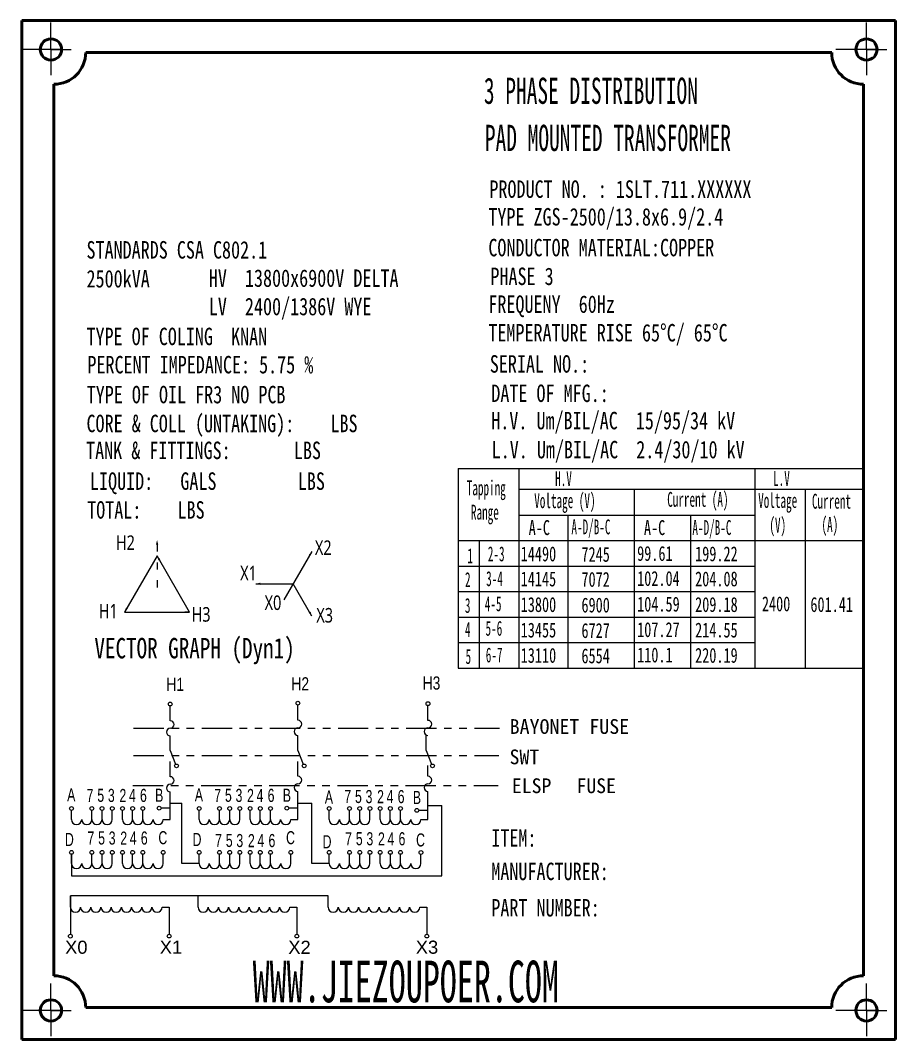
# Model space of a CAD drawing. Header units: millimetres. Extents: x 97339 to 122350, y -311274 to -152040.
# Drawn here: x 107845.8 to 107996.1, y -158596.8 to -158421.8 of the extents above; entities that cross this region are included whole.
import ezdxf
from ezdxf.enums import TextEntityAlignment as Align

# ---------------------------------------------------------------- set-up
doc = ezdxf.new("R2010")
doc.units = ezdxf.units.MM
doc.header["$LTSCALE"] = 13
for name, pattern in [('ACAD_ISO03W100', [1.18, 0.47, -0.71]), ('ACAD_ISO04W100', [30, 24, -3, 0, -3]), ('ACISOTGB', [9, 4, -1, 1, -1, 1, -1]), ('CENTERX2', [101.6, 63.5, -12.7, 12.7, -12.7]), ('HIDDEN', [9.525, 6.35, -3.175])]:
    doc.linetypes.add(name, pattern=pattern)
for name, color, linetype in [('2', 3, 'Continuous'), ('4', 2, 'HIDDEN'), ('HYJ1', 6, 'ACAD_ISO04W100'), ('HYJ3', 4, 'Continuous')]:
    doc.layers.add(name, color=color, linetype=linetype)
doc.layers.add('2-0.13', color=3, linetype='Continuous', lineweight=13)
doc.styles.add('11', font='')
doc.styles.add('Arial_txtstyle_2.50_0_0', font='arial.ttf')
doc.styles.add('Note Text (ANSI)', font='arial.ttf')
doc.styles.add('PDF FangSong', font='simfang.ttf')
doc.styles.add('宋体', font='Microsoft YaHei.ttf', dxfattribs={"width": 0.6})
doc.styles.get('11').set_extended_font_data('FangSong_GB2312')

msp = doc.modelspace()

# ---------------------------------------------------------------- linework, layer by layer
at = {"layer": '2'}
for p, q in [((107920.975, -158498.77), (107920.975, -158533.044)), ((107920.975, -158498.77), (107920.975, -158533.044)), ((107920.975, -158498.77), (107990.575, -158498.77)), ((107931.392, -158498.77), (107931.392, -158533.044)), ((107971.91, -158498.77), (107971.91, -158533.044)), ((107990.575, -158498.77), (107990.575, -158533.044)), ((107931.392, -158502.284), (107956.279, -158502.284)), ((107951.175, -158502.284), (107951.175, -158533.044)), ((107956.279, -158502.284), (107990.575, -158502.284)), ((107966.875, -158502.284), (107979.495, -158502.284)), ((107980.542, -158502.284), (107980.542, -158533.145)), ((107931.392, -158506.755), (107971.91, -158506.755)), ((107939.778, -158506.714), (107939.778, -158533.002)), ((107960.829, -158506.713), (107960.829, -158533.002)), ((107920.975, -158511.137), (107990.575, -158511.137)), ((107924.601, -158511.137), (107924.601, -158533.044)), ((107920.975, -158515.518), (107971.91, -158515.518)), ((107920.975, -158519.899), (107971.91, -158519.899)), ((107920.975, -158524.281), (107971.91, -158524.281)), ((107920.975, -158528.662), (107971.91, -158528.662)), ((107920.975, -158533.044), (107990.575, -158533.044)), ((107871.545, -158542.072), (107871.545, -158539.533)), ((107893.46, -158541.993), (107893.46, -158539.376)), ((107915.78, -158542.003), (107915.78, -158539.464)), ((107871.545, -158547.177), (107871.545, -158544.664)), ((107893.46, -158547.177), (107893.46, -158544.585)), ((107915.49, -158547.177), (107915.49, -158544.664)), ((107871.545, -158547.177), (107872.469, -158549.535)), ((107893.46, -158547.177), (107894.384, -158549.535)), ((107915.49, -158547.177), (107916.413, -158549.535)), ((107871.545, -158551.68), (107871.545, -158549.047)), ((107893.46, -158551.602), (107893.46, -158549.048)), ((107915.78, -158551.612), (107915.78, -158549.748)), ((107915.78, -158551.612), (107915.78, -158549.748)), ((107893.46, -158559.045), (107893.46, -158554.194)), ((107915.78, -158559.045), (107915.78, -158554.204)), ((107871.545, -158559.045), (107871.545, -158554.272)), ((107854.59, -158559.04), (107854.59, -158557.457)), ((107858.09, -158559.04), (107858.09, -158557.457)), ((107859.84, -158559.04), (107859.84, -158557.457)), ((107861.59, -158559.04), (107861.59, -158557.457)), ((107863.34, -158559.04), (107863.34, -158557.457)), ((107865.09, -158559.04), (107865.09, -158557.457)), ((107866.84, -158559.04), (107866.84, -158557.457)), ((107871.545, -158557.073), (107869.963, -158557.073)), ((107871.545, -158556.238), (107873.523, -158556.238)), ((107873.523, -158566.587), (107873.523, -158556.238)), ((107876.501, -158559.04), (107876.501, -158557.457)), ((107880.001, -158559.04), (107880.001, -158557.457)), ((107881.751, -158559.04), (107881.751, -158557.457)), ((107883.501, -158559.04), (107883.501, -158557.457)), ((107885.251, -158559.04), (107885.251, -158557.457)), ((107887.001, -158559.04), (107887.001, -158557.457)), ((107888.75, -158559.04), (107888.75, -158557.457)), ((107893.46, -158557.073), (107891.878, -158557.073)), ((107893.46, -158556.238), (107895.848, -158556.238)), ((107895.848, -158566.587), (107895.848, -158556.238)), ((107898.825, -158559.04), (107898.825, -158557.457)), ((107902.325, -158559.04), (107902.325, -158557.457)), ((107904.075, -158559.04), (107904.075, -158557.457)), ((107905.825, -158559.04), (107905.825, -158557.457)), ((107907.575, -158559.04), (107907.575, -158557.457)), ((107909.325, -158559.04), (107909.325, -158557.457)), ((107911.075, -158559.04), (107911.075, -158557.457)), ((107915.78, -158557.46), (107914.198, -158557.46)), ((107915.78, -158556.624), (107918.168, -158556.624)), ((107918.168, -158568.705), (107918.168, -158556.624)), ((107870.34, -158559.045), (107871.545, -158559.045)), ((107892.25, -158559.045), (107893.456, -158559.045)), ((107914.575, -158559.045), (107915.78, -158559.045)), ((107854.59, -158566.587), (107854.59, -158565.005)), ((107854.59, -158565.005), (107854.59, -158568.705)), ((107858.09, -158566.587), (107858.09, -158565.005)), ((107859.84, -158566.587), (107859.84, -158565.005)), ((107861.59, -158566.587), (107861.59, -158565.005)), ((107863.34, -158566.587), (107863.34, -158565.005)), ((107865.09, -158566.587), (107865.09, -158565.005)), ((107866.84, -158566.587), (107866.84, -158565.005)), ((107870.34, -158566.587), (107870.34, -158565.005)), ((107876.505, -158566.587), (107876.505, -158565.005)), ((107880.005, -158566.587), (107880.005, -158565.005)), ((107881.755, -158566.587), (107881.755, -158565.005)), ((107883.505, -158566.587), (107883.505, -158565.005)), ((107885.255, -158566.587), (107885.255, -158565.005)), ((107887.005, -158566.587), (107887.005, -158565.005)), ((107888.755, -158566.587), (107888.755, -158565.005)), ((107892.255, -158566.587), (107892.255, -158565.005)), ((107898.83, -158566.587), (107898.83, -158565.005)), ((107902.33, -158566.587), (107902.33, -158565.005)), ((107904.08, -158566.587), (107904.08, -158565.005)), ((107905.83, -158566.587), (107905.83, -158565.005)), ((107907.58, -158566.587), (107907.58, -158565.005)), ((107909.329, -158566.587), (107909.329, -158565.005)), ((107911.079, -158566.587), (107911.079, -158565.005)), ((107914.579, -158566.592), (107914.579, -158565.01)), ((107876.505, -158566.587), (107873.523, -158566.587)), ((107898.83, -158566.587), (107895.848, -158566.587)), ((107898.83, -158566.587), (107896.608, -158566.587)), ((107854.59, -158568.705), (107918.168, -158568.705)), ((107898.639, -158572.159), (107854.404, -158572.159)), ((107854.404, -158572.164), (107854.404, -158578.728)), ((107854.404, -158574.093), (107854.404, -158572.164)), ((107876.319, -158574.093), (107876.319, -158572.164)), ((107898.639, -158574.093), (107898.639, -158572.164)), ((107870.153, -158574.093), (107871.359, -158574.093)), ((107871.359, -158574.093), (107871.359, -158578.722)), ((107892.068, -158574.093), (107893.274, -158574.093)), ((107893.274, -158574.093), (107893.274, -158578.722)), ((107914.388, -158574.093), (107915.594, -158574.093)), ((107915.594, -158574.093), (107915.594, -158578.722))]:
    msp.add_line(p, q, dxfattribs=at)
at = {"layer": '2', "linetype": 'ACISOTGB', "lineweight": 13, "ltscale": 0.1}
for p, q in [((107865.248, -158543.351), (107928.037, -158543.351)), ((107865.248, -158548.048), (107927.957, -158548.048)), ((107865.142, -158553.167), (107927.849, -158553.167))]:
    msp.add_line(p, q, dxfattribs=at)
at = {"layer": '2'}
for points in [[(107869.282, -158511.044, 0, 0.385, 0), (107869.282, -158511.815, 0.385, 0.385, 0)], [(107869.282, -158513.776, 0, 0.385, 0), (107869.667, -158514.444, 0.385, 0.385, 0)], [(107895.86, -158512.995, 0, 0.385, 0), (107895.475, -158513.663, 0.385, 0.385, 0)], [(107886.229, -158518.556, 0, 0.385, 0), (107886.999, -158518.556, 0.385, 0.385, 0)], [(107863.721, -158523.408, 0, 0.385, 0), (107864.106, -158522.741, 0.385, 0.385, 0)], [(107895.86, -158524.117, 0, 0.385, 0), (107895.475, -158523.45, 0.385, 0.385, 0)]]:
    msp.add_lwpolyline(points, format="xyseb", dxfattribs=at)
at = {"layer": '2', "linetype": 'ACAD_ISO03W100', "ltscale": 0.2}
msp.add_lwpolyline([(107869.282, -158511.815), (107869.282, -158520.197)], dxfattribs=at)
at = {"layer": '2'}
msp.add_lwpolyline([(107869.282, -158513.776), (107863.721, -158523.408), (107874.843, -158523.408)], close=True, dxfattribs=at)
for points in [[(107895.86, -158512.995), (107891.045, -158521.337)], [(107886.229, -158518.556), (107892.65, -158518.556)], [(107895.86, -158524.117), (107892.65, -158518.556)]]:
    msp.add_lwpolyline(points, dxfattribs=at)
at = {"layer": '2', "linetype": 'Continuous'}
msp.add_lwpolyline([(107874.843, -158523.408), (107874.072, -158523.408)], dxfattribs=at)
at = {"layer": '2'}
for centre in [(107871.545, -158539.207), (107893.46, -158539.05), (107915.78, -158539.139), (107872.613, -158549.827), (107894.528, -158549.827), (107916.558, -158549.827), (107854.59, -158557.132), (107858.09, -158557.132), (107859.84, -158557.132), (107861.59, -158557.132), (107863.34, -158557.132), (107865.09, -158557.132), (107866.84, -158557.132), (107869.637, -158557.073), (107876.501, -158557.132), (107880.001, -158557.132), (107881.751, -158557.132), (107883.501, -158557.132), (107885.251, -158557.132), (107887.001, -158557.132), (107888.75, -158557.132), (107891.552, -158557.073), (107898.825, -158557.132), (107902.325, -158557.132), (107904.075, -158557.132), (107905.825, -158557.132), (107907.575, -158557.132), (107909.325, -158557.132), (107911.075, -158557.132), (107913.872, -158557.46), (107854.59, -158564.679), (107858.09, -158564.679), (107859.84, -158564.679), (107861.59, -158564.679), (107863.34, -158564.679), (107865.09, -158564.679), (107866.84, -158564.679), (107870.34, -158564.679), (107876.505, -158564.679), (107880.005, -158564.679), (107881.755, -158564.679), (107883.505, -158564.679), (107885.255, -158564.679), (107887.005, -158564.679), (107888.755, -158564.679), (107892.255, -158564.679), (107898.83, -158564.679), (107902.33, -158564.679), (107904.08, -158564.679), (107905.83, -158564.679), (107907.58, -158564.679), (107909.329, -158564.679), (107911.079, -158564.679), (107914.579, -158564.684), (107854.404, -158579.054), (107871.359, -158579.048), (107893.274, -158579.048), (107915.594, -158579.048)]:
    msp.add_circle(centre, 0.326, dxfattribs=at)
for centre, radius, start, end in [((107893.46, -158542.641), 0.648, 270, 90), ((107915.78, -158542.651), 0.648, 270, 90), ((107871.545, -158544.016), 0.648, 90, 270), ((107871.545, -158542.72), 0.648, 270, 90), ((107893.46, -158543.937), 0.648, 90, 270), ((107915.78, -158543.947), 0.648, 90, 270), ((107871.545, -158552.328), 0.648, 270, 90), ((107893.46, -158552.25), 0.648, 270, 90), ((107915.78, -158552.26), 0.648, 270, 90), ((107871.545, -158553.624), 0.648, 90, 270), ((107893.46, -158553.546), 0.648, 90, 270), ((107915.78, -158553.556), 0.648, 90, 270), ((107855.465, -158559.04), 0.875, 180, 0), ((107857.215, -158559.04), 0.875, 180, 0), ((107858.965, -158559.04), 0.875, 180, 0), ((107860.715, -158559.04), 0.875, 180, 0), ((107864.215, -158559.04), 0.875, 180, 0), ((107865.965, -158559.04), 0.875, 180, 0), ((107867.715, -158559.04), 0.875, 180, 0), ((107869.465, -158559.04), 0.875, 180, 0), ((107877.376, -158559.04), 0.875, 180, 0), ((107879.126, -158559.04), 0.875, 180, 0), ((107880.876, -158559.04), 0.875, 180, 0), ((107882.626, -158559.04), 0.875, 180, 0), ((107886.126, -158559.04), 0.875, 180, 0), ((107887.875, -158559.04), 0.875, 180, 0), ((107889.625, -158559.04), 0.875, 180, 0), ((107891.375, -158559.04), 0.875, 180, 0), ((107899.7, -158559.04), 0.875, 180, 0), ((107901.45, -158559.04), 0.875, 180, 0), ((107903.2, -158559.04), 0.875, 180, 0), ((107904.95, -158559.04), 0.875, 180, 0), ((107908.45, -158559.04), 0.875, 180, 0), ((107910.2, -158559.04), 0.875, 180, 0), ((107911.95, -158559.04), 0.875, 180, 0), ((107913.7, -158559.04), 0.875, 180, 0), ((107855.465, -158566.587), 0.875, 180, 0), ((107857.215, -158566.587), 0.875, 180, 0), ((107858.965, -158566.587), 0.875, 180, 0), ((107860.715, -158566.587), 0.875, 180, 0), ((107864.215, -158566.587), 0.875, 180, 0), ((107865.965, -158566.587), 0.875, 180, 0), ((107867.715, -158566.587), 0.875, 180, 0), ((107869.465, -158566.587), 0.875, 180, 0), ((107877.38, -158566.587), 0.875, 180, 0), ((107879.13, -158566.587), 0.875, 180, 0), ((107880.88, -158566.587), 0.875, 180, 0), ((107882.63, -158566.587), 0.875, 180, 0), ((107886.13, -158566.587), 0.875, 180, 0), ((107887.88, -158566.587), 0.875, 180, 0), ((107889.63, -158566.587), 0.875, 180, 0), ((107891.38, -158566.587), 0.875, 180, 0), ((107899.705, -158566.587), 0.875, 180, 0), ((107901.455, -158566.587), 0.875, 180, 0), ((107903.205, -158566.587), 0.875, 180, 0), ((107904.955, -158566.587), 0.875, 180, 0), ((107908.454, -158566.587), 0.875, 180, 0), ((107910.204, -158566.587), 0.875, 180, 0), ((107911.954, -158566.587), 0.875, 180, 0), ((107913.704, -158566.587), 0.875, 180, 0), ((107855.279, -158574.093), 0.875, 180, 0), ((107857.029, -158574.093), 0.875, 180, 0), ((107858.778, -158574.093), 0.875, 180, 0), ((107860.528, -158574.093), 0.875, 180, 0), ((107862.278, -158574.093), 0.875, 180, 0), ((107864.028, -158574.093), 0.875, 180, 0), ((107865.778, -158574.093), 0.875, 180, 0), ((107867.528, -158574.093), 0.875, 180, 0), ((107869.278, -158574.093), 0.875, 180, 0), ((107877.194, -158574.093), 0.875, 180, 0), ((107878.944, -158574.093), 0.875, 180, 0), ((107880.693, -158574.093), 0.875, 180, 0), ((107882.443, -158574.093), 0.875, 180, 0), ((107884.193, -158574.093), 0.875, 180, 0), ((107885.943, -158574.093), 0.875, 180, 0), ((107887.693, -158574.093), 0.875, 180, 0), ((107889.443, -158574.093), 0.875, 180, 0), ((107891.193, -158574.093), 0.875, 180, 0), ((107899.514, -158574.093), 0.875, 180, 0), ((107901.264, -158574.093), 0.875, 180, 0), ((107903.013, -158574.093), 0.875, 180, 0), ((107904.763, -158574.093), 0.875, 180, 0), ((107906.513, -158574.093), 0.875, 180, 0), ((107908.263, -158574.093), 0.875, 180, 0), ((107910.013, -158574.093), 0.875, 180, 0), ((107911.763, -158574.093), 0.875, 180, 0), ((107913.513, -158574.093), 0.875, 180, 0)]:
    msp.add_arc(centre, radius, start, end, dxfattribs=at)
at = {"layer": 'HYJ1', "color": 1, "linetype": 'CENTERX2'}
for p, q in [((107851.063, -158426.818), (107851.063, -158422.177)), ((107991.063, -158426.818), (107991.063, -158422.177)), ((107851.063, -158426.818), (107845.821, -158426.818)), ((107852.892, -158426.818), (107851.063, -158426.818)), ((107851.063, -158426.818), (107854.557, -158426.818)), ((107851.063, -158426.818), (107851.063, -158431.217)), ((107851.063, -158426.818), (107851.063, -158428.647)), ((107991.063, -158426.818), (107985.821, -158426.818)), ((107992.892, -158426.818), (107991.063, -158426.818)), ((107991.063, -158426.818), (107994.557, -158426.818)), ((107991.063, -158426.818), (107991.063, -158431.217)), ((107991.063, -158426.818), (107991.063, -158428.647)), ((107851.063, -158591.818), (107851.063, -158587.177)), ((107991.063, -158591.818), (107991.063, -158587.177)), ((107851.063, -158591.818), (107845.821, -158591.818)), ((107852.892, -158591.818), (107851.063, -158591.818)), ((107851.063, -158591.818), (107854.557, -158591.818)), ((107851.063, -158591.818), (107851.063, -158596.217)), ((107851.063, -158591.818), (107851.063, -158593.647)), ((107991.063, -158591.818), (107985.821, -158591.818)), ((107992.892, -158591.818), (107991.063, -158591.818)), ((107991.063, -158591.818), (107994.557, -158591.818)), ((107991.063, -158591.818), (107991.063, -158596.217)), ((107991.063, -158591.818), (107991.063, -158593.647))]:
    msp.add_line(p, q, dxfattribs=at)
at = {"layer": 'HYJ3', "linetype": 'ByBlock', "lineweight": 50}
for p, q in [((107996.063, -158421.82), (107846.065, -158421.82)), ((107846.065, -158421.82), (107846.065, -158596.823)), ((107996.063, -158596.823), (107996.063, -158421.82)), ((107985.087, -158427.308), (107857.041, -158427.308)), ((107851.553, -158432.796), (107851.553, -158585.848)), ((107990.575, -158585.848), (107990.575, -158432.796)), ((107857.041, -158591.335), (107985.087, -158591.335)), ((107996.063, -158596.823), (107846.065, -158596.823))]:
    msp.add_line(p, q, dxfattribs=at)
for centre in [(107851.063, -158426.818), (107991.063, -158426.818), (107851.063, -158591.818), (107991.063, -158591.818)]:
    msp.add_circle(centre, 1.829, dxfattribs=at)
for centre, start, end in [((107851.553, -158427.308), 270, 0), ((107990.575, -158427.308), 180, 270), ((107851.553, -158591.335), 0, 90), ((107990.575, -158591.335), 90, 180)]:
    msp.add_arc(centre, 5.488, start, end, dxfattribs=at)

# ---------------------------------------------------------------- texts
at = {"layer": '2'}
for s, height, style, width, p in [('H.V', 2.5558, '11', 0.55, (107937.618, -158501.787)), ('L.V', 2.5558, '11', 0.55, (107975.031, -158501.739)), ('Tapping ', 2.5558, '11', 0.55, (107922.452, -158503.368)), ('Voltage (V)', 2.55582, '11', 0.55, (107934.031, -158505.565)), ('Current (A)', 2.55582, '11', 0.55, (107956.857, -158505.341)), ('Voltage', 2.5558, '11', 0.55, (107972.472, -158505.526)), ('Current', 2.5558, '11', 0.55, (107981.703, -158505.656)), ('Range', 2.5558, '11', 0.55, (107923.164, -158507.539)), (' (V)', 2.5558, '11', 0.55, (107973.439, -158509.755)), (' (A)', 2.5558, '11', 0.55, (107982.385, -158509.655)), ('A-C', 2.5558, '11', 0.7, (107933.074, -158510.187)), ('A-D/B-C', 2.5558, '11', 0.55, (107940.413, -158510.065)), ('A-C', 2.5558, '11', 0.7, (107952.858, -158510.187)), ('A-D/B-C', 2.5558, '11', 0.55, (107961.179, -158510.174)), ('H2', 2.5, '宋体', 0.76, (107862.223, -158512.743)), ('X2', 2.5, '宋体', 0.76, (107896.381, -158513.607)), ('2-3', 2.5558, '11', 0.55, (107926.069, -158514.696)), ('14490', 2.5558, '11', 0.7, (107931.71, -158514.699)), ('7245', 2.5558, '11', 0.7, (107942.134, -158514.78)), ('99.61', 2.5558, '11', 0.7, (107951.695, -158514.627)), ('199.22', 2.5558, '11', 0.7, (107961.648, -158514.696)), ('1      ', 2.5558, '11', 0.55, (107922.56, -158515.026)), ('X1', 2.5, '宋体', 0.76, (107883.546, -158517.97)), ('2   ', 2.5558, '11', 0.55, (107922.14, -158519.115)), ('3-4', 2.5558, '11', 0.55, (107925.774, -158518.949)), ('14145', 2.5558, '11', 0.7, (107931.71, -158518.997)), ('7072', 2.5558, '11', 0.7, (107942.134, -158519.079)), ('102.04', 2.5558, '11', 0.7, (107951.695, -158518.925)), ('204.08', 2.5558, '11', 0.7, (107961.648, -158518.994)), ('X0', 2.5, '宋体', 0.76, (107887.745, -158523.059)), ('4-5', 2.5558, '11', 0.55, (107925.545, -158523.271)), ('13800', 2.5558, '11', 0.7, (107931.71, -158523.399)), ('6900', 2.5558, '11', 0.7, (107942.134, -158523.481)), ('104.59', 2.5558, '11', 0.7, (107951.695, -158523.327)), ('209.18', 2.5558, '11', 0.7, (107961.648, -158523.396)), ('2400', 2.5558, '11', 0.7, (107973.116, -158523.278)), ('601.41', 2.5558, '11', 0.7, (107981.435, -158523.391)), ('H1', 2.5, '宋体', 0.76, (107859.29, -158524.503)), ('H3', 2.5, '宋体', 0.76, (107875.209, -158525.061)), ('X3', 2.5, '宋体', 0.76, (107896.625, -158525.208)), ('3', 2.556, '11', 0.55, (107922.124, -158523.559)), ('4', 2.556, '11', 0.55, (107922.14, -158527.677)), ('5-6', 2.5558, '11', 0.55, (107925.667, -158527.474)), ('13455', 2.5558, '11', 0.7, (107931.71, -158527.776)), ('6727', 2.5558, '11', 0.7, (107942.134, -158527.858)), ('107.27', 2.5558, '11', 0.7, (107951.695, -158527.705)), ('214.55', 2.5558, '11', 0.7, (107961.648, -158527.774)), ('6-7', 2.5558, '11', 0.55, (107925.71, -158532.048)), ('13110', 2.5558, '11', 0.7, (107931.71, -158532.123)), ('6554', 2.5558, '11', 0.7, (107942.134, -158532.205)), ('110.1', 2.5558, '11', 0.7, (107951.695, -158532.051)), ('220.19', 2.5558, '11', 0.7, (107961.648, -158532.12)), ('5', 2.556, '11', 0.55, (107922.236, -158532.315))]:
    msp.add_text(s, height=height, dxfattribs=dict(at, style=style, width=width)).set_placement(p)
at = {"layer": '2', "style": 'Note Text (ANSI)', "width": 0.76}
for s, p in [('H1', (107873.931, -158536.943)), ('H2', (107895.382, -158536.851)), ('H3', (107917.917, -158536.724))]:
    msp.add_text(s, height=2.25, dxfattribs=at).set_placement(p, align=Align.RIGHT)
at = {"layer": '2', "style": 'Arial_txtstyle_2.50_0_0', "width": 0.67}
for s, p in [('A', (107854.55, -158554.788)), ('7', (107857.774, -158554.891)), ('5', (107859.612, -158554.891)), ('3', (107861.427, -158554.891)), ('2', (107863.41, -158554.891)), ('4', (107865.04, -158554.891)), ('6', (107866.94, -158554.891)), ('B', (107869.655, -158554.866)), ('A', (107876.465, -158554.788)), ('7', (107879.684, -158554.891)), ('5', (107881.523, -158554.891)), ('3', (107883.337, -158554.891)), ('2', (107885.321, -158554.891)), ('4', (107886.95, -158554.891)), ('6', (107888.851, -158554.891)), ('B', (107891.57, -158554.866)), ('A', (107898.785, -158555.174)), ('7', (107902.009, -158555.096)), ('5', (107903.847, -158555.096)), ('3', (107905.662, -158555.096)), ('2', (107907.645, -158555.096)), ('4', (107909.275, -158555.096)), ('6', (107911.175, -158555.096)), ('B', (107913.89, -158555.253)), ('7', (107857.915, -158562.213)), ('5', (107859.754, -158562.213)), ('3', (107861.568, -158562.213)), ('2', (107863.552, -158562.213)), ('4', (107865.181, -158562.213)), ('6', (107867.082, -158562.213)), ('C', (107870.275, -158562.152)), ('C', (107892.19, -158562.152)), ('7', (107902.155, -158562.338)), ('5', (107903.993, -158562.338)), ('3', (107905.808, -158562.338)), ('2', (107907.792, -158562.338)), ('4', (107909.421, -158562.338)), ('6', (107911.322, -158562.338)), ('D', (107854.229, -158562.462)), ('D', (107876.144, -158562.462)), ('7', (107879.83, -158562.642)), ('5', (107881.669, -158562.642)), ('3', (107883.483, -158562.642)), ('2', (107885.467, -158562.642)), ('4', (107887.096, -158562.642)), ('6', (107888.997, -158562.642)), ('D', (107898.464, -158562.849)), ('C', (107914.51, -158562.538))]:
    msp.add_text(s, height=2.25, dxfattribs=at).set_placement(p, align=Align.MIDDLE)
at = {"layer": '2', "style": 'Note Text (ANSI)'}
for s, p in [('X0', (107855.424, -158580.958)), ('X1', (107871.669, -158580.953)), ('X2', (107893.735, -158580.953)), ('X3', (107915.618, -158580.953))]:
    msp.add_text(s, height=2.25, dxfattribs=at).set_placement(p, align=Align.MIDDLE)
at = {"layer": '2', "char_height": 2.53278, "attachment_point": 7, "style": 'PDF FangSong'}
for s, insert in [('\\W0.992310;BAYONET FUSE', (107929.809, -158544.374)), ('{\\W0.98542;SWT}', (107929.788, -158549.588)), ('\\W0.985420;ELSP', (107930.181, -158554.539)), ('\\W0.979530;FUSE', (107941.297, -158554.539))]:
    msp.add_mtext(s, dxfattribs=dict(at, insert=insert))
at = {"layer": '2-0.13', "style": '11', "width": 0.76}
for s, height, p in [('PRODUCT NO. : 1SLT.711.XXXXXX', 3, (107926.328, -158452.29)), ('TYPE ZGS-2500/13.8x6.9/2.4', 3, (107926.152, -158457.042)), ('STANDARDS CSA C802.1 ', 3, (107857.166, -158462.719)), ('CONDUCTOR MATERIAL:COPPER', 3, (107926.152, -158462.332)), ('2500kVA', 3, (107857.176, -158467.679)), ('HV  13800x6900V DELTA', 3, (107878.164, -158467.571)), ('PHASE 3', 3, (107926.505, -158467.264)), ('LV  2400/1386V WYE', 3, (107878.164, -158472.448)), ('FREQUENY  60Hz', 3, (107926.152, -158472.039)), ('TEMPERATURE RISE 65°C/ 65°C', 3, (107926.152, -158476.948)), ('TYPE OF COLING  KNAN', 3, (107857.166, -158477.588)), ('PERCENT IMPEDANCE: 5.75 %%%', 3, (107857.327, -158482.431)), ('SERIAL NO.:', 3, (107926.4, -158482.303)), ('TYPE OF OIL FR3 NO PCB', 3, (107857.202, -158487.57)), ('DATE OF MFG.:', 3, (107926.663, -158487.345)), ('CORE & COLL (UNTAKING):    LBS', 3, (107857.169, -158492.529)), ('H.V. Um/BIL/AC  15/95/34 kV', 3, (107926.652, -158492.033)), ('TANK & FITTINGS:       LBS', 3, (107857.1, -158497.147)), ('L.V. Um/BIL/AC  2.4/30/10 kV', 3, (107926.721, -158497.014)), ('LIQUID:   GALS         LBS', 3, (107857.768, -158502.43)), ('TOTAL:    LBS', 3, (107857.287, -158507.372)), ('VECTOR GRAPH (Dyn1)', 3.5, (107858.529, -158531.355)), ('ITEM:', 3, (107926.659, -158563.693)), ('MANUFACTURER:', 3, (107926.659, -158569.438)), ('PART NUMBER:', 3, (107926.659, -158575.683))]:
    msp.add_text(s, height=height, dxfattribs=at).set_placement(p)
at = {"layer": '4', "color": 4, "style": '11', "width": 0.6}
for s, height, p in [('3 PHASE DISTRIBUTION', 4.5, (107925.388, -158436.153)), ('PAD MOUNTED TRANSFORMER', 4.5, (107925.555, -158444.25)), ('WWW.JIEZOUPOER.COM', 7.1563, (107885.687, -158590.417))]:
    msp.add_text(s, height=height, dxfattribs=at).set_placement(p)

doc.saveas('drawing.dxf')
